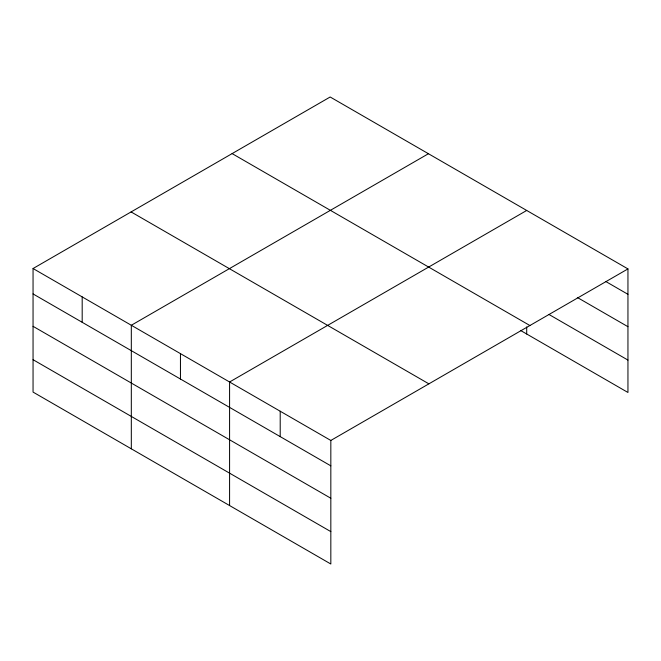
<?xml version="1.0" encoding="UTF-8"?>
<svg xmlns="http://www.w3.org/2000/svg" width="661" height="661" viewBox="0 0 661 661"><rect width="100%" height="100%" fill="white"/><g stroke="black" fill="none" stroke-linecap="round" stroke-linejoin="round"><path stroke-width="0.99" d="M330.83 498.245L330.83 440.457L33.05 268.531L33.05 392.089L330.83 564.007L330.83 498.245L33.05 326.319M33.05 268.531L330.17 96.993L627.95 268.911L627.95 392.469L520.455 330.401M428.435 153.724L131.316 325.27L131.316 448.819M526.701 210.462L229.582 382L229.582 505.558M330.83 440.457L627.95 268.911M605.749 281.487L627.95 294.31M577.326 297.475L627.95 326.699M548.911 314.438L627.95 360.08M232.118 153.6L529.899 325.526M131.101 211.925L428.882 383.843M33.05 293.93L330.83 465.848M33.05 359.691L330.83 531.618M526.701 326.931L526.701 334.012M280.206 411.225L280.206 436.624M180.453 353.635L180.453 379.026M82.187 296.896L82.187 322.295"/></g></svg>
